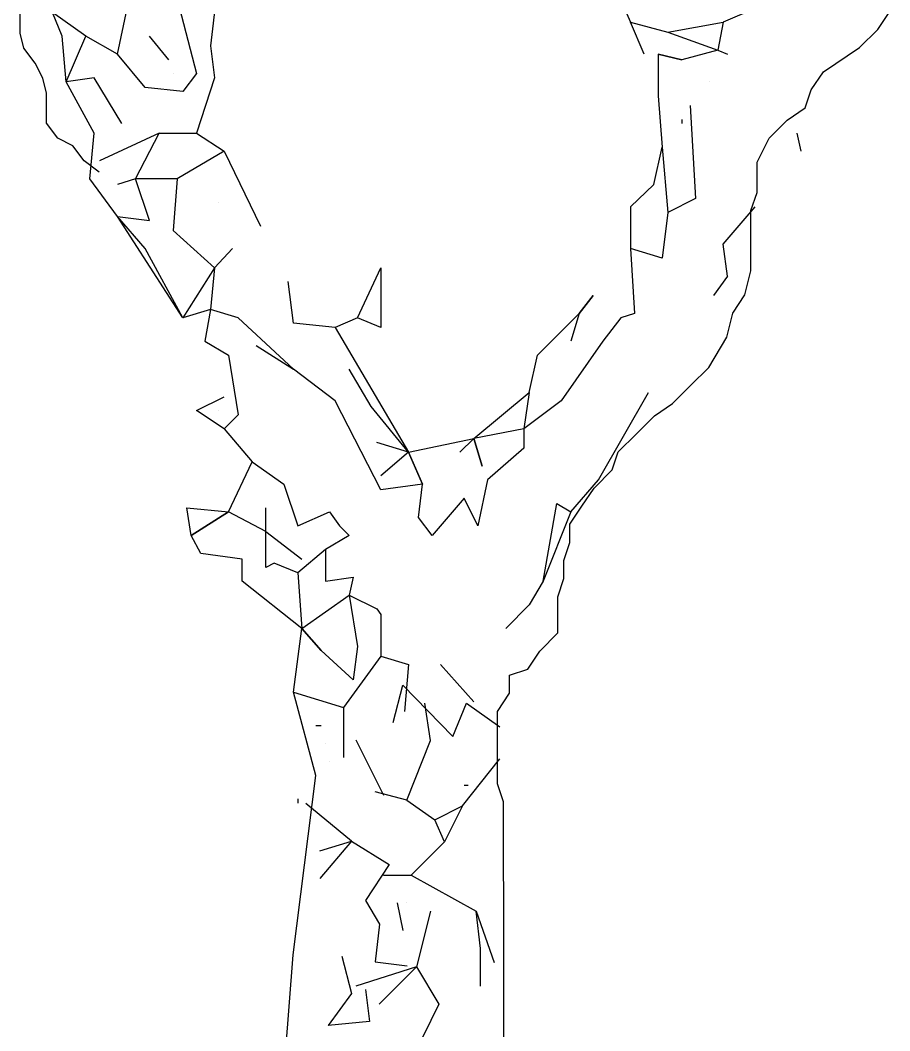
# Model space of a CAD drawing. Header units: inches. Extents: x 15 to 22798, y 21 to 21519.
# Drawn here: x 3476.4 to 3590.5, y 799 to 931.5 of the extents above; entities that cross this region are included whole.
import ezdxf

# ---------------------------------------------------------------- set-up
doc = ezdxf.new("R2010")
doc.units = ezdxf.units.IN
doc.header["$MEASUREMENT"] = 0
doc.layers.add('pino marittimo', color=7, linetype='Continuous')

msp = doc.modelspace()

# ---------------------------------------------------------------- linework, layer by layer
at = {"layer": 'pino marittimo'}
for p, q in [((3504.28, 952.45), (3501.37, 928.09)), ((3554.08, 936.64), (3556.44, 931.18)), ((3497.01, 934.27), (3499.56, 924.46)), ((3481.93, 929.37), (3480.65, 932.46)), ((3485.02, 929.37), (3480.65, 932.46)), ((3489.2, 927), (3490.47, 933)), ((3572.8, 933), (3568.62, 931.18)), ((3558.26, 927), (3556.44, 931.18)), ((3556.44, 931.18), (3561.35, 929.91)), ((3561.35, 929.91), (3568.62, 931.18)), ((3568.62, 931.18), (3567.89, 927.55)), ((3561.35, 929.91), (3567.89, 927.55)), ((3482.47, 923.37), (3481.93, 929.37)), ((3482.47, 923.37), (3485.02, 929.37)), ((3489.2, 927), (3485.02, 929.37)), ((3495.92, 926.28), (3493.38, 929.37)), ((3492.83, 922.64), (3489.2, 927)), ((3501.37, 928.09), (3501.92, 923.91)), ((3560.08, 927), (3560.08, 921.55)), ((3563.17, 926.28), (3560.08, 927)), ((3560.08, 927), (3563.17, 926.28)), ((3567.89, 927.55), (3563.17, 926.28)), ((3567.89, 927.55), (3569.16, 927)), ((3496.47, 924.46), (3496.47, 924.46)), ((3499.56, 924.46), (3497.74, 922.1)), ((3486.11, 923.91), (3482.47, 923.37)), ((3486.11, 916.64), (3482.47, 923.37)), ((3489.74, 917.92), (3486.11, 923.91)), ((3501.92, 923.91), (3499.56, 916.64)), ((3566.8, 923.37), (3566.8, 923.37)), ((3497.74, 922.1), (3492.83, 922.64)), ((3560.08, 921.55), (3560.62, 914.83)), ((3564.26, 920.28), (3564.98, 908.1)), ((3563.17, 918.46), (3563.17, 917.92)), ((3485.56, 910.65), (3486.11, 916.64)), ((3494.65, 916.64), (3486.83, 913.01)), ((3491.56, 910.65), (3494.65, 916.64)), ((3494.65, 916.64), (3499.56, 916.64)), ((3499.56, 916.64), (3503.19, 914.28)), ((3578.25, 916.64), (3578.8, 914.28)), ((3503.19, 914.28), (3497.01, 910.65)), ((3503.19, 914.28), (3507.92, 904.47)), ((3559.53, 909.92), (3560.62, 914.83)), ((3560.62, 914.83), (3561.35, 906.28)), ((3489.2, 905.74), (3485.56, 910.65)), ((3491.56, 910.65), (3489.2, 909.92)), ((3497.01, 910.65), (3491.56, 910.65)), ((3493.38, 905.19), (3491.56, 910.65)), ((3497.01, 910.65), (3496.47, 903.92)), ((3559.53, 909.92), (3556.44, 907.01)), ((3502.46, 907.56), (3502.46, 907.56)), ((3564.98, 908.1), (3561.35, 906.28)), ((3556.44, 907.01), (3556.44, 901.56)), ((3561.35, 906.28), (3560.62, 900.29)), ((3568.62, 902.1), (3572.8, 907.01)), ((3497.74, 892.47), (3489.2, 905.74)), ((3492.83, 901.56), (3489.2, 905.74)), ((3489.2, 905.74), (3493.38, 905.19)), ((3496.47, 903.92), (3501.92, 899.01)), ((3569.16, 897.92), (3568.62, 902.1)), ((3497.74, 892.47), (3492.83, 901.56)), ((3501.92, 899.01), (3504.28, 901.56)), ((3560.62, 900.29), (3556.44, 901.56)), ((3556.44, 901.56), (3556.99, 893.02)), ((3501.92, 899.01), (3497.74, 892.47)), ((3501.92, 899.01), (3501.37, 893.56)), ((3520.64, 892.47), (3523.73, 899.01)), ((3523.73, 899.01), (3523.73, 891.2)), ((3569.16, 897.92), (3567.35, 895.38)), ((3512.28, 891.75), (3511.55, 897.2)), ((3549.72, 893.02), (3551.54, 895.38)), ((3551.54, 895.38), (3549.72, 893.02)), ((3501.37, 893.56), (3497.74, 892.47)), ((3501.37, 893.56), (3500.65, 889.38)), ((3505.01, 892.47), (3501.37, 893.56)), ((3544.27, 887.57), (3549.72, 893.02)), ((3549.72, 893.02), (3548.63, 889.38)), ((3556.99, 893.02), (3555.17, 892.47)), ((3512.28, 885.75), (3505.01, 892.47)), ((3517.73, 891.2), (3512.28, 891.75)), ((3520.64, 892.47), (3517.73, 891.2)), ((3517.73, 891.2), (3527.36, 874.84)), ((3523.73, 891.2), (3520.64, 892.47)), ((3555.17, 892.47), (3552.81, 889.38)), ((3500.65, 889.38), (3503.74, 887.57)), ((3507.37, 888.84), (3512.28, 885.75)), ((3552.81, 889.38), (3547.35, 881.57)), ((3503.74, 887.57), (3505.01, 879.75)), ((3543.17, 882.66), (3544.27, 887.57)), ((3517.73, 881.57), (3512.28, 885.75)), ((3522.46, 880.84), (3519.55, 885.75)), ((3499.56, 880.3), (3503.19, 882.11)), ((3535.91, 876.66), (3543.17, 882.66)), ((3543.17, 882.66), (3542.45, 877.93)), ((3552.26, 871.21), (3558.8, 882.66)), ((3523.73, 869.94), (3517.73, 881.57)), ((3527.36, 874.84), (3522.46, 880.84)), ((3547.35, 881.57), (3542.45, 877.93)), ((3503.19, 877.93), (3499.56, 880.3)), ((3502.46, 880.3), (3502.46, 880.3)), ((3505.01, 879.75), (3503.19, 877.93)), ((3503.19, 877.93), (3506.83, 873.57)), ((3527.36, 874.84), (3535.91, 876.66)), ((3535.91, 876.66), (3534.09, 874.84)), ((3542.45, 877.93), (3535.91, 876.66)), ((3535.91, 876.66), (3537, 873.03)), ((3537, 873.03), (3535.91, 876.66)), ((3542.45, 877.93), (3542.45, 875.39)), ((3527.36, 874.84), (3523.18, 876.12)), ((3542.45, 875.39), (3537.72, 871.21)), ((3527.36, 874.84), (3523.73, 871.75)), ((3527.36, 874.84), (3529.18, 870.66)), ((3529.18, 870.66), (3527.36, 874.84)), ((3503.74, 867.03), (3506.83, 873.57)), ((3506.83, 873.57), (3511.01, 870.66)), ((3511.01, 870.66), (3512.82, 865.21)), ((3529.18, 870.66), (3523.73, 869.94)), ((3528.64, 866.3), (3529.18, 870.66)), ((3537.72, 871.21), (3536.45, 865.21)), ((3548.63, 867.03), (3552.26, 871.21)), ((3534.63, 868.85), (3530.45, 863.94)), ((3536.45, 865.21), (3534.63, 868.85)), ((3498.83, 863.94), (3498.28, 867.57)), ((3498.28, 867.57), (3503.74, 867.03)), ((3508.64, 864.48), (3508.64, 867.57)), ((3544.99, 857.94), (3546.81, 868.12)), ((3546.81, 868.12), (3548.63, 867.03)), ((3503.74, 867.03), (3498.83, 863.94)), ((3498.83, 863.94), (3503.74, 867.03)), ((3508.64, 864.48), (3503.74, 867.03)), ((3512.82, 865.21), (3517, 867.03)), ((3517, 867.03), (3518.28, 865.21)), ((3530.45, 863.94), (3528.64, 866.3)), ((3548.63, 867.03), (3544.99, 857.94)), ((3518.28, 865.21), (3519.55, 863.94)), ((3500.1, 861.58), (3498.83, 863.94)), ((3508.64, 864.48), (3513.37, 860.85)), ((3508.64, 859.76), (3508.64, 864.48)), ((3519.55, 863.94), (3516.46, 862.12)), ((3516.46, 862.12), (3512.82, 859.03)), ((3516.46, 862.12), (3516.46, 857.94)), ((3505.55, 860.85), (3500.1, 861.58)), ((3505.55, 857.94), (3505.55, 860.85)), ((3509.73, 860.3), (3508.64, 859.76)), ((3512.82, 859.03), (3509.73, 860.3)), ((3512.82, 859.03), (3513.37, 851.76)), ((3516.46, 857.94), (3520.09, 858.49)), ((3520.09, 858.49), (3519.55, 856.12)), ((3513.37, 851.76), (3505.55, 857.94)), ((3544.99, 857.94), (3543.17, 854.85)), ((3513.37, 851.76), (3519.55, 856.12)), ((3519.55, 856.12), (3523.18, 854.31)), ((3519.55, 856.12), (3520.64, 849.4)), ((3523.18, 854.31), (3523.73, 853.58)), ((3543.17, 854.85), (3540.09, 851.76)), ((3523.73, 853.58), (3523.73, 848.13)), ((3512.28, 843.4), (3513.37, 851.76)), ((3515.91, 848.85), (3513.37, 851.76)), ((3513.37, 851.76), (3515.91, 848.85)), ((3520.09, 845.04), (3515.91, 848.85)), ((3520.64, 849.4), (3520.09, 845.04)), ((3520.64, 849.4), (3520.09, 845.04)), ((3523.73, 848.13), (3518.82, 841.4)), ((3523.73, 848.13), (3527.36, 847.04)), ((3527.36, 847.04), (3526.82, 840.86)), ((3535.91, 842.13), (3531.54, 847.04)), ((3525.32, 839.42), (3526.6, 844.33)), ((3526.6, 844.33), (3533.14, 837.6)), ((3512.28, 843.4), (3518.82, 841.4)), ((3515.19, 832.5), (3512.28, 843.4)), ((3518.82, 841.4), (3518.82, 834.86)), ((3530.23, 837.06), (3529.5, 841.96)), ((3533.14, 837.6), (3534.96, 841.96)), ((3534.96, 841.96), (3539.32, 838.87)), ((3515.19, 839.04), (3515.91, 839.04)), ((3520.43, 837.17), (3524.07, 829.9)), ((3527.14, 829.24), (3530.23, 837.06)), ((3516.46, 836.68), (3516.46, 836.68)), ((3517, 834.31), (3517, 834.31)), ((3534.41, 828.52), (3539.32, 834.69)), ((3512.2, 809), (3515.19, 832.5)), ((3527.14, 829.24), (3522.96, 830.33)), ((3534.63, 831.22), (3535.18, 831.22)), ((3512.82, 829.41), (3512.82, 828.86)), ((3527.14, 829.24), (3530.78, 826.7)), ((3519.89, 823.9), (3513.89, 828.81)), ((3530.78, 826.7), (3534.41, 828.52)), ((3534.41, 828.52), (3532.05, 823.79)), ((3532.05, 823.79), (3530.78, 826.7)), ((3515.71, 822.63), (3519.89, 823.9)), ((3519.89, 823.9), (3515.71, 818.99)), ((3519.89, 823.9), (3524.79, 820.81)), ((3532.05, 823.79), (3527.69, 819.43)), ((3524.79, 820.81), (3521.7, 816.09)), ((3524.05, 819.43), (3527.69, 819.43)), ((3527.69, 819.43), (3536.23, 814.7)), ((3521.7, 816.09), (3523.52, 813)), ((3525.87, 815.79), (3526.6, 812.16)), ((3527.14, 815.79), (3527.14, 815.79)), ((3530.23, 814.7), (3528.41, 807.43)), ((3536.77, 809.8), (3536.23, 814.7)), ((3536.23, 814.7), (3538.59, 807.98)), ((3523.52, 813), (3522.98, 808.09)), ((3536.77, 804.89), (3536.77, 809.8)), ((3510.57, 787.41), (3512.2, 809)), ((3518.61, 808.82), (3519.89, 803.91)), ((3522.98, 808.09), (3527.16, 807.54)), ((3528.41, 807.43), (3520.42, 804.89)), ((3523.51, 802.53), (3528.41, 807.43)), ((3528.41, 807.43), (3531.32, 802.53)), ((3519.89, 803.91), (3516.8, 799.73)), ((3521.7, 804.45), (3522.25, 800.27)), ((3531.32, 802.53), (3527.14, 793.98)), ((3522.25, 800.27), (3516.8, 799.73))]:
    msp.add_line(p, q, dxfattribs=at)
for points in [[(3486.78, 911.55), (3484.81, 913.03), (3483.33, 915), (3481.36, 915.98), (3479.88, 917.95), (3479.88, 921.89), (3479.39, 923.86), (3478.4, 925.83), (3476.92, 927.79), (3476.43, 929.76), (3476.43, 934.19)], [(3539.89, 787.41), (3539.81, 829.03), (3539.02, 831.4), (3539.02, 840.89), (3540.6, 843.26), (3540.6, 845.63), (3542.97, 846.43), (3544.56, 848.8), (3546.93, 851.17), (3546.93, 855.91), (3547.72, 858.29), (3547.72, 860.66), (3548.51, 863.03), (3548.51, 865.4), (3550.09, 867.77), (3551.68, 870.15), (3554.05, 872.52), (3554.84, 874.89), (3557.22, 877.26), (3559.59, 879.63), (3561.96, 881.22), (3564.34, 883.59), (3566.71, 885.96), (3569.09, 889.91), (3569.88, 893.08), (3571.46, 895.45), (3572.25, 898.61), (3572.25, 906.52), (3573.04, 908.89), (3573.04, 912.84), (3574.63, 916.01), (3577, 918.38), (3579.37, 919.96), (3580.16, 922.33), (3581.75, 924.7), (3586.49, 927.87), (3588.87, 930.24), (3590.45, 932.61)]]:
    msp.add_lwpolyline(points, dxfattribs=at)

doc.saveas('drawing.dxf')
